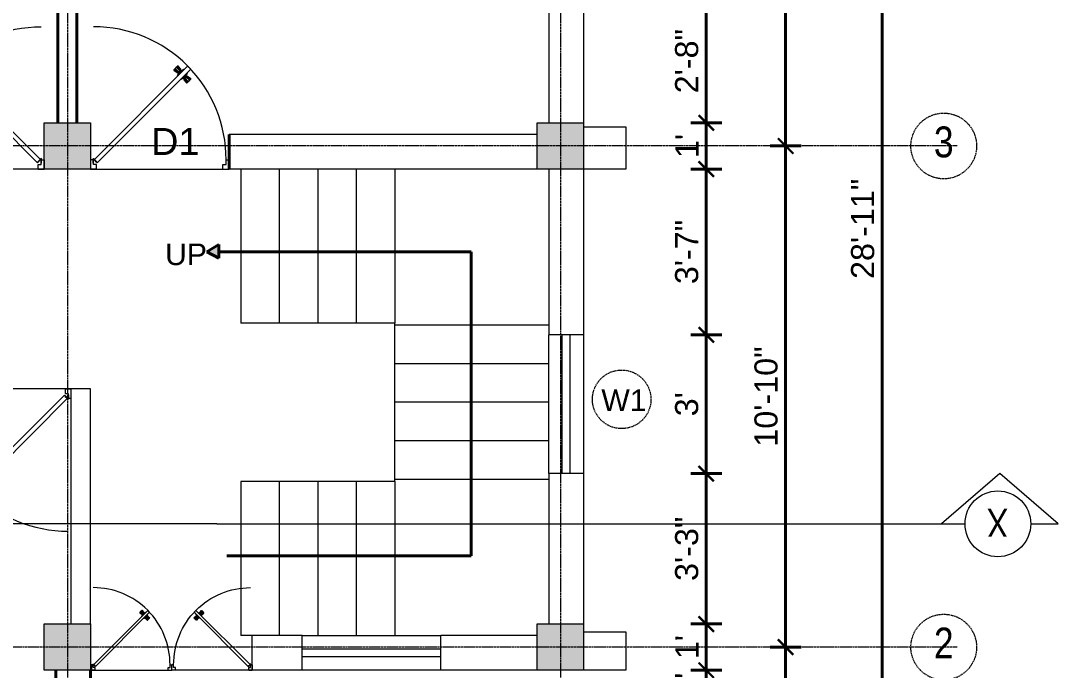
# Model space of a CAD drawing. Header units: inches. Extents: x 141029 to 166402, y -23568 to -18036.
# Drawn here: x 157570.5 to 157839.8, y -21684.5 to -21516.1 of the extents above; entities that cross this region are included whole.
import ezdxf

# ---------------------------------------------------------------- set-up
doc = ezdxf.new("R2010")
doc.units = ezdxf.units.IN
doc.header["$LTSCALE"] = 0.5
doc.header["$MEASUREMENT"] = 0
doc.header["$PDMODE"] = 66
doc.linetypes.add('CENTER', pattern=[2, 1.25, -0.25, 0.25, -0.25])
for name, color, linetype, lineweight in [('Annotate-Lite.w', 177, 'Continuous', 9), ('Annotations-Bold.w', 177, 'Continuous', 13), ('door', 202, 'Continuous', 5), ('DOOR & WIN', 1, 'Continuous', 25), ('PUERTAS', 7, 'Continuous', 9), ('TEXT', 220, 'Continuous', 9), ('wall', 1, 'Continuous', 40)]:
    doc.layers.add(name, color=color, linetype=linetype, lineweight=lineweight)
doc.styles.add('ARAIL', font='ARIALN.TTF')
doc.styles.add('DIMTEXT', font='arial.ttf', dxfattribs={"height": 6})
doc.styles.add('gaurav', font='arial.ttf')
doc.styles.get("Standard").update_dxf_attribs({"font": 'arial.ttf'})
doc.dimstyles.new('1 by 96', dxfattribs={"dimtxt": 6, "dimasz": 4, "dimexe": 4, "dimexo": 4, "dimgap": 2, "dimtad": 1, "dimdec": 0, "dimzin": 0, "dimdsep": 46, "dimlunit": 4, "dimtxsty": 'Standard', "dimblk": 'ARCHTICK', "dimcen": 0, "dimdle": 4, "dimadec": 0, "dimazin": 0, "dimtfac": 1, "dimtdec": 0, "dimtix": 1, "dimtofl": 0, "dimtmove": 1, "dimatfit": 3, "dimldrblk": 'ARCHTICK', "dimfxl": 4, "dimfxlon": 1, "dimtolj": 1, "dimtzin": 0, "dimlwd": -1, "dimlwe": -1, "dimarcsym": 0})

# ---------------------------------------------------------------- blocks, each defined once
blk = doc.blocks.new('3ft')
at = {"layer": 'PUERTAS', "color": 6}
for p, q in [((1.01, 2.52), (25.23, 26.74)), ((26.05, 25.92), (1.77, 1.64)), ((26.05, 25.92), (25.23, 26.74)), ((0, 2.4), (0, 0)), ((0.72, 2.4), (0, 2.4)), ((1.6, 0), (0, 0)), ((0.72, 1.52), (0.72, 2.44)), ((0.8, 1.52), (0.72, 1.52)), ((0.8, 1.52), (0.8, 2.41)), ((0.8, 1.2), (0.8, 1.52)), ((1.6, 1.2), (0.8, 1.2)), ((1.57, 1.84), (0.94, 2.47)), ((1.63, 1.89), (0.97, 2.55)), ((1.63, 1.89), (1.57, 1.84)), ((1.77, 1.64), (1.57, 1.84)), ((1.6, 0), (1.6, 1.2)), ((34.4, 0), (34.4, 1.2)), ((34.4, 1.2), (35.2, 1.2)), ((34.4, 0), (36, 0)), ((35.2, 1.2), (35.2, 2.4)), ((35.2, 2.4), (36, 2.4)), ((36, 0), (36, 2.4))]:
    blk.add_line(p, q, dxfattribs=at)
at = {"layer": 'PUERTAS', "color": 8}
for p, q in [((22.57, 24.94), (21.65, 25.68)), ((22.63, 24.99), (21.69, 25.75)), ((22.74, 25.1), (21.84, 25.9)), ((22.13, 26.28), (21.98, 26.13)), ((22.88, 25.24), (22.01, 26.06)), ((22.13, 26.28), (22.27, 26.42)), ((22.29, 26.41), (22.27, 26.42)), ((23.16, 25.52), (22.34, 26.39)), ((23.3, 25.66), (22.5, 26.56)), ((23.41, 25.77), (22.65, 26.71)), ((22.69, 24.32), (23.02, 24.83)), ((23.46, 25.83), (22.72, 26.75)), ((22.95, 24.96), (22.84, 25.07)), ((22.98, 24.99), (22.86, 25.1)), ((23.03, 25.04), (22.91, 25.15)), ((22.91, 24.53), (23.1, 24.91)), ((23.11, 25.12), (22.99, 25.23)), ((23.13, 24.76), (23.18, 24.99)), ((23.28, 25.3), (23.17, 25.41)), ((23.36, 25.37), (23.25, 25.49)), ((23.31, 24.94), (23.28, 25.08)), ((23.41, 25.43), (23.3, 25.54)), ((23.46, 25.09), (23.32, 25.13)), ((23.44, 25.45), (23.33, 25.56)), ((23.64, 25.27), (23.41, 25.22)), ((23.87, 25.49), (23.49, 25.3)), ((24.08, 25.71), (23.57, 25.38)), ((24.58, 24.33), (24.52, 24.1)), ((24.8, 24.56), (24.61, 24.18)), ((25.02, 24.77), (24.68, 24.26)), ((23.63, 23.38), (24.14, 23.72)), ((23.84, 23.6), (24.22, 23.79)), ((24.07, 23.82), (24.3, 23.88)), ((24.25, 24), (24.39, 23.97)), ((24.25, 23.26), (24.99, 22.34)), ((24.27, 23.64), (24.38, 23.53)), ((24.3, 23.67), (24.41, 23.56)), ((24.3, 23.32), (25.06, 22.38)), ((24.35, 23.72), (24.46, 23.61)), ((24.4, 24.15), (24.43, 24.01)), ((24.41, 23.43), (25.2, 22.53)), ((24.43, 23.8), (24.54, 23.69)), ((24.55, 23.57), (25.37, 22.7)), ((24.6, 23.97), (24.72, 23.86)), ((24.68, 24.05), (24.79, 23.94)), ((24.73, 24.1), (24.85, 23.99)), ((24.76, 24.13), (24.87, 24.02)), ((24.83, 23.85), (25.7, 23.03)), ((24.97, 23.99), (25.87, 23.2)), ((25.08, 24.1), (26.02, 23.34)), ((25.14, 24.15), (26.06, 23.41)), ((25.58, 22.82), (25.43, 22.67)), ((25.58, 22.82), (25.73, 22.97)), ((25.72, 22.98), (25.73, 22.97)), ((0, 0), (36, 0))]:
    blk.add_line(p, q, dxfattribs=at)
at = {"layer": 'PUERTAS', "color": 1}
for p, q in [((21.67, 25.73), (22.17, 26.23)), ((22.49, 24.95), (21.67, 25.61)), ((21.7, 25.82), (22.14, 26.26)), ((21.73, 25.79), (21.7, 25.82)), ((22.58, 26.7), (22.14, 26.26)), ((22.67, 26.73), (22.17, 26.23)), ((22.61, 26.67), (22.58, 26.7)), ((22.6, 24.96), (23.02, 25.38)), ((22.61, 24.25), (22.92, 24.72)), ((22.7, 25.07), (22.71, 25.06)), ((23.45, 25.91), (22.79, 26.73)), ((22.82, 25.06), (23.08, 25.32)), ((22.94, 24.95), (22.83, 25.07)), ((22.92, 24.72), (22.92, 24.72)), ((22.93, 24.94), (23.19, 25.21)), ((22.93, 24.84), (22.93, 24.83)), ((23.44, 25.81), (23.02, 25.38)), ((23.34, 25.58), (23.08, 25.32)), ((23.46, 25.47), (23.19, 25.21)), ((23.33, 25.7), (23.34, 25.69)), ((23.45, 25.46), (23.33, 25.57)), ((23.57, 25.47), (23.57, 25.47)), ((24.15, 25.79), (23.68, 25.48)), ((23.68, 25.48), (23.68, 25.48)), ((24.27, 25.78), (24.26, 25.79)), ((24.79, 24.38), (24.78, 24.37)), ((24.78, 24.26), (24.78, 24.26)), ((25.1, 24.84), (24.79, 24.38)), ((25.09, 24.96), (25.1, 24.95)), ((22.62, 24.13), (22.61, 24.14)), ((23.44, 23.31), (23.45, 23.3)), ((23.56, 23.3), (24.03, 23.61)), ((24.03, 23.61), (24.03, 23.62)), ((24.14, 23.62), (24.14, 23.62)), ((24.25, 23.62), (24.51, 23.89)), ((24.26, 23.29), (24.69, 23.71)), ((24.26, 23.63), (24.37, 23.52)), ((24.26, 23.18), (24.92, 22.37)), ((24.37, 23.52), (24.63, 23.77)), ((24.37, 23.4), (24.37, 23.4)), ((24.78, 24.15), (24.51, 23.89)), ((24.89, 24.03), (24.63, 23.77)), ((25.11, 24.14), (24.69, 23.71)), ((24.77, 24.14), (24.88, 24.03)), ((25, 24.03), (25, 24.03)), ((25.04, 22.36), (25.54, 22.86)), ((25.1, 22.42), (25.13, 22.39)), ((25.13, 22.39), (25.57, 22.83)), ((25.22, 24.14), (26.03, 23.48)), ((26.04, 23.37), (25.54, 22.86)), ((26.01, 23.27), (25.57, 22.83)), ((25.98, 23.3), (26.01, 23.27))]:
    blk.add_line(p, q, dxfattribs=at)
at = {"layer": 'PUERTAS', "color": 2}
for p, q in [((21.99, 26.11), (21.98, 26.13)), ((25.42, 22.68), (25.43, 22.67))]:
    blk.add_line(p, q, dxfattribs=at)
at = {"layer": 'PUERTAS', "color": 6}
for radius in [0.155, 0.0752]:
    blk.add_circle((0.82, 2.56), radius, dxfattribs=at)
blk.add_arc((0.82, 2.56), 34.38, 359.7285, 90.0333, dxfattribs=at)
at = {"layer": 'PUERTAS', "color": 1}
for centre, start, end in [((22.54, 25.01), 231.0764, 315), ((22.67, 24.2), 135, 225), ((22.73, 26.68), 38.9236, 135), ((22.77, 25.12), 225, 315), ((22.99, 24.89), 135, 219.7428), ((22.87, 24.78), 315, 39.7428), ((23.28, 25.63), 315, 45), ((23.39, 25.86), 315, 38.9236), ((23.51, 25.41), 50.2572, 135), ((23.62, 25.53), 230.2572, 315), ((24.2, 25.73), 45, 135), ((24.84, 24.31), 135, 219.7428), ((24.72, 24.21), 315, 39.7428), ((25.04, 24.89), 315, 45), ((23.51, 23.36), 225, 315), ((24.09, 23.56), 50.2572, 135), ((24.2, 23.68), 230.2572, 315), ((24.32, 23.23), 135, 218.9236), ((24.42, 23.46), 135, 225), ((24.94, 23.98), 45, 135), ((24.98, 22.42), 218.9236, 315), ((25.17, 24.08), 51.0764, 135), ((25.98, 23.42), 315, 51.0764)]:
    blk.add_arc(centre, 0.08, start, end, dxfattribs=at)
blk = doc.blocks.new('*U213')
at = {"color": 3, "xscale": -1}
blk.add_blockref('3ft', (42, 0), dxfattribs=at)
blk = doc.blocks.new('2ft6in')
at = {"layer": 'PUERTAS', "color": 2}
for p, q in [((0.84, 2.1), (21.02, 22.28)), ((21.71, 21.6), (1.47, 1.37)), ((18.33, 21.76), (18.31, 21.77)), ((21.71, 21.6), (21.02, 22.28)), ((21.18, 18.9), (21.2, 18.89)), ((0, 2), (0, 0)), ((0.6, 2), (0, 2)), ((1.33, 0), (0, 0)), ((0.6, 1.26), (0.6, 2.04)), ((0.67, 1.26), (0.6, 1.26)), ((0.67, 1.26), (0.67, 2.01)), ((0.67, 1), (0.67, 1.26)), ((1.33, 1), (0.67, 1)), ((1.31, 1.53), (0.79, 2.06)), ((1.36, 1.58), (0.81, 2.12)), ((1.36, 1.58), (1.31, 1.53)), ((1.47, 1.37), (1.31, 1.53)), ((1.33, 0), (1.33, 1)), ((28.67, 0), (28.67, 1)), ((28.67, 1), (29.33, 1)), ((28.67, 0), (30, 0)), ((29.33, 1), (29.33, 2)), ((29.33, 2), (30, 2)), ((30, 0), (30, 2))]:
    blk.add_line(p, q, dxfattribs=at)
at = {"layer": 'PUERTAS', "color": 8}
for p, q in [((18.81, 20.78), (18.04, 21.4)), ((18.86, 20.83), (18.08, 21.46)), ((18.95, 20.92), (18.2, 21.58)), ((18.44, 21.9), (18.31, 21.77)), ((19.07, 21.03), (18.34, 21.72)), ((18.44, 21.9), (18.56, 22.02)), ((18.58, 22.01), (18.56, 22.02)), ((19.3, 21.26), (18.61, 22)), ((19.42, 21.38), (18.75, 22.14)), ((19.51, 21.48), (18.88, 22.26)), ((18.91, 20.27), (19.19, 20.69)), ((19.55, 21.53), (18.93, 22.3)), ((19.13, 20.8), (19.03, 20.9)), ((19.15, 20.82), (19.05, 20.92)), ((19.09, 20.44), (19.25, 20.76)), ((19.19, 20.87), (19.1, 20.96)), ((19.25, 20.93), (19.16, 21.02)), ((19.28, 20.63), (19.32, 20.83)), ((19.4, 21.08), (19.31, 21.17)), ((19.47, 21.15), (19.38, 21.24)), ((19.43, 20.78), (19.4, 20.9)), ((19.51, 21.19), (19.42, 21.28)), ((19.55, 20.91), (19.43, 20.94)), ((19.53, 21.21), (19.44, 21.3)), ((19.7, 21.06), (19.51, 21.01)), ((19.89, 21.24), (19.58, 21.08)), ((20.07, 21.42), (19.64, 21.15)), ((19.69, 19.49), (20.12, 19.76)), ((19.87, 19.67), (20.18, 19.83)), ((20.06, 19.85), (20.25, 19.9)), ((20.21, 20), (20.33, 19.97)), ((20.21, 19.38), (20.83, 18.61)), ((20.23, 19.7), (20.32, 19.61)), ((20.25, 19.72), (20.34, 19.63)), ((20.25, 19.43), (20.88, 18.65)), ((20.29, 19.76), (20.38, 19.67)), ((20.33, 20.13), (20.36, 20.01)), ((20.34, 19.53), (21, 18.77)), ((20.36, 19.83), (20.45, 19.74)), ((20.48, 20.28), (20.44, 20.08)), ((20.46, 19.64), (21.14, 18.91)), ((20.5, 19.98), (20.6, 19.89)), ((20.67, 20.47), (20.51, 20.15)), ((20.85, 20.64), (20.57, 20.22)), ((20.57, 20.04), (20.66, 19.95)), ((20.61, 20.09), (20.7, 19.99)), ((20.63, 20.11), (20.72, 20.01)), ((20.69, 19.87), (21.42, 19.19)), ((20.81, 19.99), (21.56, 19.33)), ((20.9, 20.08), (21.68, 19.45)), ((20.95, 20.13), (21.72, 19.51)), ((21.32, 19.01), (21.2, 18.89)), ((21.32, 19.01), (21.44, 19.14)), ((21.43, 19.15), (21.44, 19.14)), ((0, 0), (30, 0))]:
    blk.add_line(p, q, dxfattribs=at)
at = {"layer": 'PUERTAS', "color": 1}
for p, q in [((18.06, 21.44), (18.48, 21.86)), ((18.74, 20.79), (18.06, 21.34)), ((18.08, 21.51), (18.45, 21.88)), ((18.11, 21.49), (18.08, 21.51)), ((18.82, 22.25), (18.45, 21.88)), ((18.9, 22.28), (18.48, 21.86)), ((18.84, 22.23), (18.82, 22.25)), ((18.83, 20.8), (19.18, 21.15)), ((18.84, 20.21), (19.1, 20.6)), ((18.85, 20.11), (18.84, 20.12)), ((18.92, 20.89), (18.93, 20.88)), ((19.54, 21.59), (18.99, 22.27)), ((19.02, 20.88), (19.24, 21.1)), ((19.12, 20.8), (19.03, 20.89)), ((19.1, 20.7), (19.11, 20.69)), ((19.1, 20.6), (19.1, 20.6)), ((19.11, 20.79), (19.33, 21.01)), ((19.54, 21.5), (19.18, 21.15)), ((19.45, 21.31), (19.24, 21.1)), ((19.55, 21.22), (19.33, 21.01)), ((19.45, 21.41), (19.45, 21.41)), ((19.54, 21.22), (19.45, 21.31)), ((19.53, 19.43), (19.54, 19.42)), ((19.64, 21.23), (19.64, 21.23)), ((19.64, 19.42), (20.02, 19.67)), ((19.74, 21.24), (19.73, 21.23)), ((20.12, 21.49), (19.74, 21.24)), ((20.02, 19.67), (20.03, 19.68)), ((20.12, 19.68), (20.12, 19.68)), ((20.21, 19.69), (20.43, 19.9)), ((20.22, 21.48), (20.22, 21.49)), ((20.22, 19.41), (20.57, 19.76)), ((20.22, 19.69), (20.31, 19.6)), ((20.31, 19.6), (20.52, 19.81)), ((20.31, 19.5), (20.31, 19.5)), ((20.65, 20.12), (20.43, 19.9)), ((20.74, 20.03), (20.52, 19.81)), ((20.93, 20.11), (20.57, 19.76)), ((20.64, 20.11), (20.73, 20.02)), ((20.66, 20.31), (20.65, 20.31)), ((20.65, 20.21), (20.65, 20.22)), ((20.91, 20.7), (20.66, 20.31)), ((20.84, 20.02), (20.83, 20.03)), ((20.91, 20.8), (20.91, 20.79)), ((21.02, 20.12), (21.7, 19.57)), ((21.7, 19.47), (21.28, 19.05)), ((21.67, 19.4), (21.31, 19.03)), ((21.65, 19.42), (21.67, 19.4)), ((20.22, 19.32), (20.76, 18.64)), ((20.86, 18.63), (21.28, 19.05)), ((20.91, 18.68), (20.94, 18.66)), ((20.94, 18.66), (21.31, 19.03))]:
    blk.add_line(p, q, dxfattribs=at)
at = {"layer": 'PUERTAS', "color": 2}
for radius in [0.129, 0.0627]:
    blk.add_circle((0.68, 2.14), radius, dxfattribs=at)
at = {"layer": 'PUERTAS', "color": 8}
blk.add_arc((0.68, 2.14), 28.65, 359.7285, 90.0333, dxfattribs=at)
at = {"layer": 'PUERTAS', "color": 1}
for centre, start, end in [((18.78, 20.84), 231.0764, 315), ((18.89, 20.16), 135, 225), ((18.94, 22.23), 38.9236, 135), ((18.97, 20.93), 225, 315), ((19.16, 20.74), 135, 219.7428), ((19.06, 20.65), 315, 39.7428), ((19.4, 21.36), 315, 45), ((19.49, 21.55), 315, 38.9236), ((19.59, 19.47), 225, 315), ((19.6, 21.18), 50.2572, 135), ((19.68, 21.28), 230.2572, 315), ((20.07, 19.63), 50.2572, 135), ((20.17, 21.44), 45, 135), ((20.16, 19.73), 230.2572, 315), ((20.27, 19.36), 135, 218.9236), ((20.35, 19.55), 135, 225), ((20.7, 20.26), 135, 219.7428), ((20.6, 20.17), 315, 39.7428), ((20.78, 19.98), 45, 135), ((20.87, 20.75), 315, 45), ((20.98, 20.07), 51.0764, 135), ((21.65, 19.52), 315, 51.0764), ((20.82, 18.68), 218.9236, 315)]:
    blk.add_arc(centre, 0.0667, start, end, dxfattribs=at)
blk = doc.blocks.new('*U215')
at = {"color": 3, "xscale": -1}
blk.add_blockref('2ft6in', (42, 0), dxfattribs=at)
blk = doc.blocks.new('MAIN DLOOR')
at = {"layer": 'door', "color": 3, "yscale": 0.7999999999374268, "zscale": 0.7999999998966563, "rotation": 180}
for p, xscale in [((11264.75, 306.61), 0.7999999999592546), ((11245.55, 306.61), -0.7999999999592546)]:
    blk.add_blockref('*U215', p, dxfattribs=dict(at, xscale=xscale))
blk = doc.blocks.new('_ArchTick')
at = {"color": 0, "linetype": 'ByBlock', "const_width": 0.15}
blk.add_lwpolyline([(-0.5, -0.5), (0.5, 0.5)], dxfattribs=at)
blk = doc.blocks.new('*D530')
at = {"layer": 'Defpoints', "color": 0, "transparency": 16777216}
for p in [(157716.6, -21510.55), (157716.6, -21542.55), (157748.47, -21542.55)]:
    blk.add_point(p, dxfattribs=at)
at = {"layer": 'wall', "color": 0, "transparency": 16777216}
for p, q in [((157748.47, -21506.55), (157748.47, -21546.55)), ((157744.47, -21510.55), (157752.47, -21510.55)), ((157744.47, -21542.55), (157752.47, -21542.55))]:
    blk.add_line(p, q, dxfattribs=at)
at = {"layer": 'wall', "color": 0, "transparency": 16777216, "xscale": 4, "yscale": 4, "zscale": 4}
for p, rotation in [((157748.47, -21510.55), 90), ((157748.47, -21542.55), 270)]:
    blk.add_blockref('_ArchTick', p, dxfattribs=dict(at, rotation=rotation))
at = {"layer": 'wall', "color": 0, "transparency": 16777216, "insert": (157743.41, -21526.55), "char_height": 6, "attachment_point": 5, "rotation": 90}
blk.add_mtext('\\A1;2\'-8"', dxfattribs=at)
blk = doc.blocks.new('*D531')
at = {"layer": 'Defpoints', "color": 0, "transparency": 16777216}
for p in [(157716.6, -21542.55), (157716.6, -21554.55), (157748.47, -21554.55)]:
    blk.add_point(p, dxfattribs=at)
at = {"layer": 'wall', "color": 0, "transparency": 16777216}
for p, q in [((157748.47, -21538.55), (157748.47, -21558.55)), ((157744.47, -21542.55), (157752.47, -21542.55)), ((157744.47, -21554.55), (157752.47, -21554.55))]:
    blk.add_line(p, q, dxfattribs=at)
at = {"layer": 'wall', "color": 0, "transparency": 16777216, "xscale": 4, "yscale": 4, "zscale": 4}
for p, rotation in [((157748.47, -21542.55), 90), ((157748.47, -21554.55), 270)]:
    blk.add_blockref('_ArchTick', p, dxfattribs=dict(at, rotation=rotation))
at = {"layer": 'wall', "color": 0, "transparency": 16777216, "insert": (157743.46, -21548.55), "char_height": 6, "attachment_point": 5, "rotation": 90}
blk.add_mtext("\\A1;1'", dxfattribs=at)
blk = doc.blocks.new('*D532')
at = {"layer": 'Defpoints', "color": 0, "transparency": 16777216}
for p in [(157716.6, -21633.55), (157716.6, -21672.55), (157748.47, -21672.55)]:
    blk.add_point(p, dxfattribs=at)
at = {"layer": 'wall', "color": 0, "transparency": 16777216}
for p, q in [((157748.47, -21629.55), (157748.47, -21676.55)), ((157744.47, -21633.55), (157752.47, -21633.55)), ((157744.47, -21672.55), (157752.47, -21672.55))]:
    blk.add_line(p, q, dxfattribs=at)
at = {"layer": 'wall', "color": 0, "transparency": 16777216, "xscale": 4, "yscale": 4, "zscale": 4}
for p, rotation in [((157748.47, -21633.55), 90), ((157748.47, -21672.55), 270)]:
    blk.add_blockref('_ArchTick', p, dxfattribs=dict(at, rotation=rotation))
at = {"layer": 'wall', "color": 0, "transparency": 16777216, "insert": (157743.41, -21653.05), "char_height": 6, "attachment_point": 5, "rotation": 90}
blk.add_mtext('\\A1;3\'-3"', dxfattribs=at)
blk = doc.blocks.new('*D533')
at = {"layer": 'Defpoints', "color": 0, "transparency": 16777216}
for p in [(157716.6, -21672.55), (157716.6, -21684.55), (157748.47, -21684.55)]:
    blk.add_point(p, dxfattribs=at)
at = {"layer": 'wall', "color": 0, "transparency": 16777216}
for p, q in [((157748.47, -21668.55), (157748.47, -21688.55)), ((157744.47, -21672.55), (157752.47, -21672.55)), ((157744.47, -21684.55), (157752.47, -21684.55))]:
    blk.add_line(p, q, dxfattribs=at)
at = {"layer": 'wall', "color": 0, "transparency": 16777216, "xscale": 4, "yscale": 4, "zscale": 4}
for p, rotation in [((157748.47, -21672.55), 90), ((157748.47, -21684.55), 270)]:
    blk.add_blockref('_ArchTick', p, dxfattribs=dict(at, rotation=rotation))
at = {"layer": 'wall', "color": 0, "transparency": 16777216, "insert": (157743.46, -21678.55), "char_height": 6, "attachment_point": 5, "rotation": 90}
blk.add_mtext("\\A1;1'", dxfattribs=at)
blk = doc.blocks.new('*D534')
at = {"layer": 'Defpoints', "color": 0, "transparency": 16777216}
for p in [(157716.6, -21684.55), (157588.6, -21693.55), (157748.47, -21693.55)]:
    blk.add_point(p, dxfattribs=at)
at = {"layer": 'wall', "color": 0, "transparency": 16777216}
for p, q in [((157744.47, -21684.55), (157752.47, -21684.55)), ((157744.47, -21693.55), (157752.47, -21693.55))]:
    blk.add_line(p, q, dxfattribs=at)
at = {"layer": 'wall', "color": 0, "transparency": 16777216, "insert": (157743.41, -21689.05), "char_height": 6, "attachment_point": 5, "rotation": 90}
blk.add_mtext('\\A1;9"', dxfattribs=at)
blk = doc.blocks.new('*D538')
at = {"layer": 'Defpoints', "color": 0, "transparency": 16777216}
for p in [(157716.6, -21402.55), (157716.6, -21548.55), (157769.07, -21548.55)]:
    blk.add_point(p, dxfattribs=at)
at = {"layer": 'wall', "color": 0, "transparency": 16777216}
for p, q in [((157769.07, -21398.55), (157769.07, -21552.55)), ((157765.07, -21402.55), (157773.07, -21402.55)), ((157765.07, -21548.55), (157773.07, -21548.55))]:
    blk.add_line(p, q, dxfattribs=at)
at = {"layer": 'wall', "color": 0, "transparency": 16777216, "xscale": 4, "yscale": 4, "zscale": 4}
for p, rotation in [((157769.07, -21402.55), 90), ((157769.07, -21548.55), 270)]:
    blk.add_blockref('_ArchTick', p, dxfattribs=dict(at, rotation=rotation))
at = {"layer": 'wall', "color": 0, "transparency": 16777216, "insert": (157764.06, -21475.55), "char_height": 6, "attachment_point": 5, "rotation": 90}
blk.add_mtext('\\A1;12\'-2"', dxfattribs=at)
blk = doc.blocks.new('*D539')
at = {"layer": 'Defpoints', "color": 0, "transparency": 16777216}
for p in [(157716.6, -21548.55), (157716.6, -21678.55), (157769.07, -21678.55)]:
    blk.add_point(p, dxfattribs=at)
at = {"layer": 'wall', "color": 0, "transparency": 16777216}
for p, q in [((157769.07, -21544.55), (157769.07, -21682.55)), ((157765.07, -21548.55), (157773.07, -21548.55)), ((157765.07, -21678.55), (157773.07, -21678.55))]:
    blk.add_line(p, q, dxfattribs=at)
at = {"layer": 'wall', "color": 0, "transparency": 16777216, "xscale": 4, "yscale": 4, "zscale": 4}
for p, rotation in [((157769.07, -21548.55), 90), ((157769.07, -21678.55), 270)]:
    blk.add_blockref('_ArchTick', p, dxfattribs=dict(at, rotation=rotation))
at = {"layer": 'wall', "color": 0, "transparency": 16777216, "insert": (157764.01, -21613.55), "char_height": 6, "attachment_point": 5, "rotation": 90}
blk.add_mtext('\\A1;10\'-10"', dxfattribs=at)
blk = doc.blocks.new('*D514')
at = {"layer": 'Defpoints', "color": 0, "transparency": 16777216}
for p in [(157716.6, -21678.55), (157588.6, -21737.55), (157769.07, -21737.55)]:
    blk.add_point(p, dxfattribs=at)
at = {"layer": 'wall', "color": 0, "transparency": 16777216}
for p, q in [((157769.07, -21674.55), (157769.07, -21741.55)), ((157765.07, -21678.55), (157773.07, -21678.55)), ((157765.07, -21737.55), (157773.07, -21737.55))]:
    blk.add_line(p, q, dxfattribs=at)
at = {"layer": 'wall', "color": 0, "transparency": 16777216, "xscale": 4, "yscale": 4, "zscale": 4}
for p, rotation in [((157769.07, -21678.55), 90), ((157769.07, -21737.55), 270)]:
    blk.add_blockref('_ArchTick', p, dxfattribs=dict(at, rotation=rotation))
at = {"layer": 'wall', "color": 0, "transparency": 16777216, "insert": (157764.06, -21708.05), "char_height": 6, "attachment_point": 5, "rotation": 90}
blk.add_mtext('\\A1;4\'-11"', dxfattribs=at)
blk = doc.blocks.new('*D515')
at = {"layer": 'Defpoints', "color": 0, "transparency": 16777216}
for p in [(157588.6, -21396.55), (157794.16, -21396.55), (157588.6, -21743.55)]:
    blk.add_point(p, dxfattribs=at)
at = {"layer": 'wall', "color": 0, "transparency": 16777216}
for p, q in [((157794.16, -21747.55), (157794.16, -21392.55)), ((157790.16, -21396.55), (157798.16, -21396.55)), ((157790.16, -21743.55), (157798.16, -21743.55))]:
    blk.add_line(p, q, dxfattribs=at)
at = {"layer": 'wall', "color": 0, "transparency": 16777216, "xscale": 4, "yscale": 4, "zscale": 4}
for p, rotation in [((157794.16, -21396.55), 90), ((157794.16, -21743.55), 270)]:
    blk.add_blockref('_ArchTick', p, dxfattribs=dict(at, rotation=rotation))
at = {"layer": 'wall', "color": 0, "transparency": 16777216, "insert": (157789.1, -21570.05), "char_height": 6, "attachment_point": 5, "rotation": 90}
blk.add_mtext('\\A1;28\'-11"', dxfattribs=at)
blk = doc.blocks.new('*D542')
at = {"layer": 'Defpoints', "color": 0, "transparency": 16777216}
for p in [(157630.6, -21684.55), (157588.6, -21743.55), (157630.6, -21776.46)]:
    blk.add_point(p, dxfattribs=at)
at = {"layer": 'wall', "color": 0, "transparency": 16777216}
for p, q in [((157588.6, -21772.46), (157588.6, -21780.46)), ((157630.6, -21772.46), (157630.6, -21780.46)), ((157584.6, -21776.46), (157634.6, -21776.46))]:
    blk.add_line(p, q, dxfattribs=at)
at = {"layer": 'wall', "color": 0, "transparency": 16777216, "xscale": 4, "yscale": 4, "zscale": 4, "rotation": 180}
blk.add_blockref('_ArchTick', (157588.6, -21776.46), dxfattribs=at)
at = {"layer": 'wall', "color": 0, "transparency": 16777216, "xscale": 4, "yscale": 4, "zscale": 4}
blk.add_blockref('_ArchTick', (157630.6, -21776.46), dxfattribs=at)
at = {"layer": 'wall', "color": 0, "transparency": 16777216, "insert": (157609.6, -21771.39), "char_height": 6, "attachment_point": 5}
blk.add_mtext('\\A1;3\'-6"', dxfattribs=at)
blk = doc.blocks.new('*D543')
at = {"layer": 'Defpoints', "color": 0, "transparency": 16777216}
for p in [(157630.6, -21684.55), (157643.6, -21684.55), (157643.6, -21776.46)]:
    blk.add_point(p, dxfattribs=at)
at = {"layer": 'wall', "color": 0, "transparency": 16777216}
for p, q in [((157630.6, -21772.46), (157630.6, -21780.46)), ((157643.6, -21772.46), (157643.6, -21780.46)), ((157626.6, -21776.46), (157647.6, -21776.46))]:
    blk.add_line(p, q, dxfattribs=at)
at = {"layer": 'wall', "color": 0, "transparency": 16777216, "xscale": 4, "yscale": 4, "zscale": 4, "rotation": 180}
blk.add_blockref('_ArchTick', (157630.6, -21776.46), dxfattribs=at)
at = {"layer": 'wall', "color": 0, "transparency": 16777216, "xscale": 4, "yscale": 4, "zscale": 4}
blk.add_blockref('_ArchTick', (157643.6, -21776.46), dxfattribs=at)
at = {"layer": 'wall', "color": 0, "transparency": 16777216, "insert": (157637.1, -21771.45), "char_height": 6, "attachment_point": 5}
blk.add_mtext('\\A1;1\'-1"', dxfattribs=at)
blk = doc.blocks.new('*D544')
at = {"layer": 'Defpoints', "color": 0, "transparency": 16777216}
for p in [(157643.6, -21684.55), (157679.6, -21684.55), (157679.6, -21776.46)]:
    blk.add_point(p, dxfattribs=at)
at = {"layer": 'wall', "color": 0, "transparency": 16777216}
for p, q in [((157643.6, -21772.46), (157643.6, -21780.46)), ((157679.6, -21772.46), (157679.6, -21780.46)), ((157639.6, -21776.46), (157683.6, -21776.46))]:
    blk.add_line(p, q, dxfattribs=at)
at = {"layer": 'wall', "color": 0, "transparency": 16777216, "xscale": 4, "yscale": 4, "zscale": 4, "rotation": 180}
blk.add_blockref('_ArchTick', (157643.6, -21776.46), dxfattribs=at)
at = {"layer": 'wall', "color": 0, "transparency": 16777216, "xscale": 4, "yscale": 4, "zscale": 4}
blk.add_blockref('_ArchTick', (157679.6, -21776.46), dxfattribs=at)
at = {"layer": 'wall', "color": 0, "transparency": 16777216, "insert": (157661.6, -21771.39), "char_height": 6, "attachment_point": 5}
blk.add_mtext("\\A1;3'", dxfattribs=at)
blk = doc.blocks.new('*D545')
at = {"layer": 'Defpoints', "color": 0, "transparency": 16777216}
for p in [(157679.6, -21684.55), (157704.6, -21684.55), (157704.6, -21776.46)]:
    blk.add_point(p, dxfattribs=at)
at = {"layer": 'wall', "color": 0, "transparency": 16777216}
for p, q in [((157679.6, -21772.46), (157679.6, -21780.46)), ((157704.6, -21772.46), (157704.6, -21780.46)), ((157675.6, -21776.46), (157708.6, -21776.46))]:
    blk.add_line(p, q, dxfattribs=at)
at = {"layer": 'wall', "color": 0, "transparency": 16777216, "xscale": 4, "yscale": 4, "zscale": 4, "rotation": 180}
blk.add_blockref('_ArchTick', (157679.6, -21776.46), dxfattribs=at)
at = {"layer": 'wall', "color": 0, "transparency": 16777216, "xscale": 4, "yscale": 4, "zscale": 4}
blk.add_blockref('_ArchTick', (157704.6, -21776.46), dxfattribs=at)
at = {"layer": 'wall', "color": 0, "transparency": 16777216, "insert": (157692.1, -21771.45), "char_height": 6, "attachment_point": 5}
blk.add_mtext('\\A1;2\'-1"', dxfattribs=at)
blk = doc.blocks.new('*D546')
at = {"layer": 'Defpoints', "color": 0, "transparency": 16777216}
for p in [(157704.6, -21684.55), (157716.6, -21684.55), (157716.6, -21776.46)]:
    blk.add_point(p, dxfattribs=at)
at = {"layer": 'wall', "color": 0, "transparency": 16777216}
for p, q in [((157704.6, -21772.46), (157704.6, -21780.46)), ((157716.6, -21772.46), (157716.6, -21780.46)), ((157700.6, -21776.46), (157720.6, -21776.46))]:
    blk.add_line(p, q, dxfattribs=at)
at = {"layer": 'wall', "color": 0, "transparency": 16777216, "xscale": 4, "yscale": 4, "zscale": 4, "rotation": 180}
blk.add_blockref('_ArchTick', (157704.6, -21776.46), dxfattribs=at)
at = {"layer": 'wall', "color": 0, "transparency": 16777216, "xscale": 4, "yscale": 4, "zscale": 4}
blk.add_blockref('_ArchTick', (157716.6, -21776.46), dxfattribs=at)
at = {"layer": 'wall', "color": 0, "transparency": 16777216, "insert": (157710.6, -21771.45), "char_height": 6, "attachment_point": 5}
blk.add_mtext("\\A1;1'", dxfattribs=at)
blk = doc.blocks.new('*D548')
at = {"layer": 'Defpoints', "color": 0, "transparency": 16777216}
for p in [(157710.6, -21684.55), (157582.6, -21743.55), (157710.6, -21796.98)]:
    blk.add_point(p, dxfattribs=at)
at = {"layer": 'wall', "color": 0, "transparency": 16777216}
for p, q in [((157582.6, -21792.98), (157582.6, -21800.98)), ((157710.6, -21792.98), (157710.6, -21800.98)), ((157578.6, -21796.98), (157714.6, -21796.98))]:
    blk.add_line(p, q, dxfattribs=at)
at = {"layer": 'wall', "color": 0, "transparency": 16777216, "xscale": 4, "yscale": 4, "zscale": 4, "rotation": 180}
blk.add_blockref('_ArchTick', (157582.6, -21796.98), dxfattribs=at)
at = {"layer": 'wall', "color": 0, "transparency": 16777216, "xscale": 4, "yscale": 4, "zscale": 4}
blk.add_blockref('_ArchTick', (157710.6, -21796.98), dxfattribs=at)
at = {"layer": 'wall', "color": 0, "transparency": 16777216, "insert": (157646.6, -21791.91), "char_height": 6, "attachment_point": 5}
blk.add_mtext('\\A1;10\'-8"', dxfattribs=at)
blk = doc.blocks.new('*D549')
at = {"layer": 'Defpoints', "color": 0, "transparency": 16777216}
for p in [(157716.6, -21684.55), (157448.6, -21743.55), (157716.6, -21816.81)]:
    blk.add_point(p, dxfattribs=at)
at = {"layer": 'wall', "color": 0, "transparency": 16777216}
for p, q in [((157448.6, -21812.81), (157448.6, -21820.81)), ((157716.6, -21812.81), (157716.6, -21820.81)), ((157444.6, -21816.81), (157720.6, -21816.81))]:
    blk.add_line(p, q, dxfattribs=at)
at = {"layer": 'wall', "color": 0, "transparency": 16777216, "xscale": 4, "yscale": 4, "zscale": 4, "rotation": 180}
blk.add_blockref('_ArchTick', (157448.6, -21816.81), dxfattribs=at)
at = {"layer": 'wall', "color": 0, "transparency": 16777216, "xscale": 4, "yscale": 4, "zscale": 4}
blk.add_blockref('_ArchTick', (157716.6, -21816.81), dxfattribs=at)
at = {"layer": 'wall', "color": 0, "transparency": 16777216, "insert": (157582.6, -21811.79), "char_height": 6, "attachment_point": 5}
blk.add_mtext('\\A1;22\'-4"', dxfattribs=at)
blk = doc.blocks.new('*D555')
at = {"layer": 'Defpoints', "color": 0, "transparency": 16777216}
for p in [(157716.6, -21597.55), (157748.47, -21597.55), (157716.6, -21633.55)]:
    blk.add_point(p, dxfattribs=at)
at = {"layer": 'wall', "color": 0, "transparency": 16777216}
for p, q in [((157748.47, -21637.55), (157748.47, -21593.55)), ((157744.47, -21597.55), (157752.47, -21597.55)), ((157744.47, -21633.55), (157752.47, -21633.55))]:
    blk.add_line(p, q, dxfattribs=at)
at = {"layer": 'wall', "color": 0, "transparency": 16777216, "xscale": 4, "yscale": 4, "zscale": 4}
for p, rotation in [((157748.47, -21597.55), 90), ((157748.47, -21633.55), 270)]:
    blk.add_blockref('_ArchTick', p, dxfattribs=dict(at, rotation=rotation))
at = {"layer": 'wall', "color": 0, "transparency": 16777216, "insert": (157743.41, -21615.55), "char_height": 6, "attachment_point": 5, "rotation": 90}
blk.add_mtext("\\A1;3'", dxfattribs=at)
blk = doc.blocks.new('*D556')
at = {"layer": 'Defpoints', "color": 0, "transparency": 16777216}
for p in [(157716.6, -21554.55), (157748.47, -21554.55), (157716.6, -21597.55)]:
    blk.add_point(p, dxfattribs=at)
at = {"layer": 'wall', "color": 0, "transparency": 16777216}
for p, q in [((157748.47, -21601.55), (157748.47, -21550.55)), ((157744.47, -21554.55), (157752.47, -21554.55)), ((157744.47, -21597.55), (157752.47, -21597.55))]:
    blk.add_line(p, q, dxfattribs=at)
at = {"layer": 'wall', "color": 0, "transparency": 16777216, "xscale": 4, "yscale": 4, "zscale": 4}
for p, rotation in [((157748.47, -21554.55), 90), ((157748.47, -21597.55), 270)]:
    blk.add_blockref('_ArchTick', p, dxfattribs=dict(at, rotation=rotation))
at = {"layer": 'wall', "color": 0, "transparency": 16777216, "insert": (157743.41, -21576.05), "char_height": 6, "attachment_point": 5, "rotation": 90}
blk.add_mtext('\\A1;3\'-7"', dxfattribs=at)

msp = doc.modelspace()

# ---------------------------------------------------------------- hatches: boundary and pattern name
at = {"layer": 'wall'}
for points in [[(157588.6, -21542.55), (157576.6, -21542.55), (157576.6, -21554.55), (157588.6, -21554.55)], [(157716.6, -21542.55), (157704.6, -21542.55), (157704.6, -21554.55), (157716.6, -21554.55)], [(157621.96, -21574.1), (157618.81, -21576.02), (157621.96, -21577.68)], [(157588.6, -21672.55), (157576.6, -21672.55), (157576.6, -21684.55), (157588.6, -21684.55)], [(157716.6, -21672.55), (157704.6, -21672.55), (157704.6, -21684.55), (157716.6, -21684.55)]]:
    msp.add_hatch(color=256, dxfattribs=at).paths.add_polyline_path(points)

# ---------------------------------------------------------------- linework, layer by layer
at = {"layer": 'Annotate-Lite.w', "color": 1}
for p, q in [((157707.6, -21510.55), (157707.6, -21542.55)), ((157716.6, -21510.55), (157716.6, -21543.55)), ((157716.6, -21543.55), (157727.6, -21543.55)), ((157727.6, -21543.55), (157727.6, -21554.55)), ((157704.6, -21545.55), (157624.6, -21545.55)), ((157704.6, -21554.55), (157624.6, -21554.55)), ((157707.6, -21554.55), (157707.6, -21597.55)), ((157727.6, -21554.55), (157716.6, -21554.55)), ((157716.6, -21554.55), (157716.6, -21597.55)), ((157583.6, -21672.55), (157583.6, -21611.55)), ((157588.6, -21611.55), (157583.6, -21611.55)), ((157588.6, -21672.55), (157588.6, -21611.55)), ((157707.6, -21633.55), (157707.6, -21672.55)), ((157716.6, -21633.55), (157716.6, -21674.55)), ((157643.6, -21675.55), (157630.6, -21675.55)), ((157630.6, -21684.55), (157630.6, -21675.55)), ((157704.6, -21675.55), (157679.6, -21675.55)), ((157716.6, -21674.55), (157727.6, -21674.55)), ((157727.6, -21674.55), (157727.6, -21684.55)), ((157643.6, -21684.55), (157630.6, -21684.55)), ((157727.6, -21684.55), (157679.6, -21684.55))]:
    msp.add_line(p, q, dxfattribs=at)
at = {"layer": 'Annotate-Lite.w'}
for p, q in [((157627.6, -21554.55), (157627.6, -21594.55)), ((157637.6, -21554.55), (157637.6, -21594.55)), ((157647.6, -21554.55), (157647.6, -21594.55)), ((157657.6, -21554.55), (157657.6, -21594.55)), ((157667.6, -21554.55), (157667.6, -21594.55)), ((157667.6, -21594.55), (157627.6, -21594.55)), ((157667.6, -21635.55), (157667.6, -21594.55)), ((157707.6, -21595.05), (157667.6, -21595.05)), ((157707.6, -21605.05), (157667.6, -21605.05)), ((157707.6, -21615.05), (157667.6, -21615.05)), ((157707.6, -21625.05), (157667.6, -21625.05)), ((157627.6, -21635.55), (157627.6, -21675.55)), ((157667.6, -21635.55), (157627.6, -21635.55)), ((157637.6, -21635.55), (157637.6, -21675.55)), ((157647.6, -21635.55), (157647.6, -21675.55)), ((157657.6, -21635.55), (157657.6, -21675.55)), ((157707.6, -21635.05), (157667.6, -21635.05)), ((157667.6, -21635.55), (157667.6, -21675.55)), ((157630.6, -21675.55), (157627.6, -21675.55))]:
    msp.add_line(p, q, dxfattribs=at)
at = {"layer": 'Annotate-Lite.w', "color": 3}
for p, q in [((157716.6, -21597.55), (157707.6, -21597.55)), ((157707.6, -21633.55), (157707.6, -21597.55)), ((157711.1, -21633.55), (157711.1, -21597.55)), ((157713.1, -21633.55), (157713.1, -21597.55)), ((157716.6, -21597.55), (157716.6, -21633.55)), ((157716.6, -21633.55), (157707.6, -21633.55)), ((157643.6, -21684.55), (157643.6, -21675.55)), ((157643.6, -21675.55), (157679.6, -21675.55)), ((157679.6, -21684.55), (157679.6, -21675.55)), ((157679.6, -21679.05), (157643.6, -21679.05)), ((157679.6, -21681.05), (157643.6, -21681.05)), ((157679.6, -21684.55), (157643.6, -21684.55))]:
    msp.add_line(p, q, dxfattribs=at)
at = {"layer": 'Annotate-Lite.w'}
for points in [[(157576.6, -21542.55), (157588.6, -21542.55), (157588.6, -21554.55), (157576.6, -21554.55)], [(157704.6, -21542.55), (157716.6, -21542.55), (157716.6, -21554.55), (157704.6, -21554.55)], [(157576.6, -21672.55), (157588.6, -21672.55), (157588.6, -21684.55), (157576.6, -21684.55)], [(157704.6, -21672.55), (157716.6, -21672.55), (157716.6, -21684.55), (157704.6, -21684.55)]]:
    msp.add_lwpolyline(points, close=True, dxfattribs=at)
at = {"layer": 'Annotations-Bold.w', "color": 0, "linetype": 'CENTER', "ltscale": 0.3}
for p, q in [((157582.6, -21332.36), (157582.6, -21834.6)), ((157710.6, -21332.36), (157710.6, -21834.6)), ((157813.6, -21548.55), (157349.18, -21548.55)), ((157813.6, -21678.55), (157349.18, -21678.55))]:
    msp.add_line(p, q, dxfattribs=at)
for centre, radius in [((157810.12, -21548.55), 8.53), ((157726.51, -21614.27), 7.6), ((157810.12, -21678.55), 8.53)]:
    msp.add_circle(centre, radius, dxfattribs=at)
at = {"layer": 'TEXT'}
for points in [[(157832.71, -21646.56), (157839.85, -21646.56), (157824.71, -21633.48), (157809.57, -21646.56)], [(157621.42, -21646.56), (157352.11, -21646.56)], [(157621.42, -21646.56), (157815.64, -21646.56)]]:
    msp.add_lwpolyline(points, dxfattribs=at)
msp.add_circle((157824.17, -21646.56), 8.53, dxfattribs=at)
at = {"layer": 'wall'}
for p, q in [((157580.1, -21408.55), (157580.1, -21542.55)), ((157585.1, -21408.55), (157585.1, -21542.55)), ((157624.6, -21554.55), (157624.6, -21545.55)), ((157618.81, -21576.02), (157621.96, -21574.1)), ((157621.96, -21574.1), (157621.96, -21577.68)), ((157621.96, -21577.68), (157618.81, -21576.02)), ((157687.4, -21576.02), (157621.96, -21576.02)), ((157687.4, -21654.88), (157687.4, -21576.02)), ((157624.03, -21654.88), (157687.4, -21654.88)), ((157579.6, -21693.55), (157579.6, -21684.55)), ((157588.6, -21693.55), (157588.6, -21684.55))]:
    msp.add_line(p, q, dxfattribs=at)

# ---------------------------------------------------------------- block references
at = {"layer": 'DOOR & WIN'}
msp.add_blockref('*U213', (157534.6, -21554.55), dxfattribs=at)
at = {"layer": 'DOOR & WIN', "xscale": -1}
msp.add_blockref('*U213', (157630.6, -21554.55), dxfattribs=at)
at = {"layer": 'DOOR & WIN', "xscale": -1, "rotation": 180}
msp.add_blockref('*U213', (157541.6, -21611.55), dxfattribs=at)
at = {"layer": 'DOOR & WIN', "xscale": 0.8696265757972128, "yscale": 0.8696265757972128, "zscale": 0.8696265757972128, "rotation": 180}
msp.add_blockref('MAIN DLOOR', (167397.51, -21417.91), dxfattribs=at)

# ---------------------------------------------------------------- texts
at = {"layer": 'Annotations-Bold.w', "color": 0, "linetype": 'CENTER', "ltscale": 0.3, "attachment_point": 1}
for s, width, insert, char_height, style in [('3', 6.5393, (157807.57, -21543.5), 8, 'ARAIL'), ('UP', 8, (157607.97, -21573.85), 5.6, 'gaurav'), ('W1', 8, (157721.23, -21611.71), 5.6, 'gaurav'), ('2', 6.5393, (157807.57, -21673.5), 8, 'ARAIL')]:
    msp.add_mtext_dynamic_manual_height_columns(s, width=width, gutter_width=100, heights=[0], dxfattribs=dict(at, insert=insert, char_height=char_height, style=style))
at = {"layer": 'TEXT', "style": 'DIMTEXT'}
msp.add_text('D1', height=7, dxfattribs=at).set_placement((157604.37, -21550.88))
at = {"layer": 'TEXT', "insert": (157821.33, -21642.66), "char_height": 7.2, "attachment_point": 9, "rotation": 180, "style": 'ARAIL'}
msp.add_mtext_dynamic_manual_height_columns('X', width=125.4648, gutter_width=90, heights=[0], dxfattribs=at)

# ---------------------------------------------------------------- dimensions: what is measured, and where the dimension line sits
at = {"layer": 'wall'}
for base, p1, p2, picture, middle in [((157794.16, -21396.55), (157588.6, -21743.55), (157588.6, -21396.55), '*D515', (157789.1, -21570.05)), ((157769.07, -21548.55), (157716.6, -21402.55), (157716.6, -21548.55), '*D538', (157764.06, -21475.55)), ((157748.47, -21542.55), (157716.6, -21510.55), (157716.6, -21542.55), '*D530', (157743.41, -21526.55)), ((157748.47, -21554.55), (157716.6, -21542.55), (157716.6, -21554.55), '*D531', (157743.46, -21548.55)), ((157769.07, -21678.55), (157716.6, -21548.55), (157716.6, -21678.55), '*D539', (157764.01, -21613.55)), ((157748.47, -21554.55), (157716.6, -21597.55), (157716.6, -21554.55), '*D556', (157743.41, -21576.05)), ((157748.47, -21597.55), (157716.6, -21633.55), (157716.6, -21597.55), '*D555', (157743.41, -21615.55)), ((157748.47, -21672.55), (157716.6, -21633.55), (157716.6, -21672.55), '*D532', (157743.41, -21653.05)), ((157748.47, -21684.55), (157716.6, -21672.55), (157716.6, -21684.55), '*D533', (157743.46, -21678.55)), ((157769.07, -21737.55), (157716.6, -21678.55), (157588.6, -21737.55), '*D514', (157764.06, -21708.05)), ((157748.47, -21693.55), (157716.6, -21684.55), (157588.6, -21693.55), '*D534', (157743.41, -21689.05))]:
    dim = msp.add_linear_dim(base=base, p1=p1, p2=p2, angle=90, dimstyle='1 by 96', dxfattribs=at)
    dim.commit()
    dim.dimension.update_dxf_attribs({"geometry": picture, "text_midpoint": middle})
for base, p1, p2, picture, middle in [((157716.6, -21816.81), (157448.6, -21743.55), (157716.6, -21684.55), '*D549', (157582.6, -21811.79)), ((157710.6, -21796.98), (157582.6, -21743.55), (157710.6, -21684.55), '*D548', (157646.6, -21791.91)), ((157630.6, -21776.46), (157588.6, -21743.55), (157630.6, -21684.55), '*D542', (157609.6, -21771.39)), ((157679.6, -21776.46), (157643.6, -21684.55), (157679.6, -21684.55), '*D544', (157661.6, -21771.39)), ((157704.6, -21776.46), (157679.6, -21684.55), (157704.6, -21684.55), '*D545', (157692.1, -21771.45)), ((157716.6, -21776.46), (157704.6, -21684.55), (157716.6, -21684.55), '*D546', (157710.6, -21771.45))]:
    dim = msp.add_linear_dim(base=base, p1=p1, p2=p2, dimstyle='1 by 96', dxfattribs=at)
    dim.commit()
    dim.dimension.update_dxf_attribs({"geometry": picture, "text_midpoint": middle})
dim = msp.add_linear_dim(base=(157643.6, -21776.46), p1=(157630.6, -21684.55), p2=(157643.6, -21684.55), dimstyle='1 by 96', dxfattribs=at)
dim.commit()
dim.dimension.update_dxf_attribs({"geometry": '*D543', "text_midpoint": (157637.1, -21776.46), "dimtype": 160})

doc.saveas('drawing.dxf')
